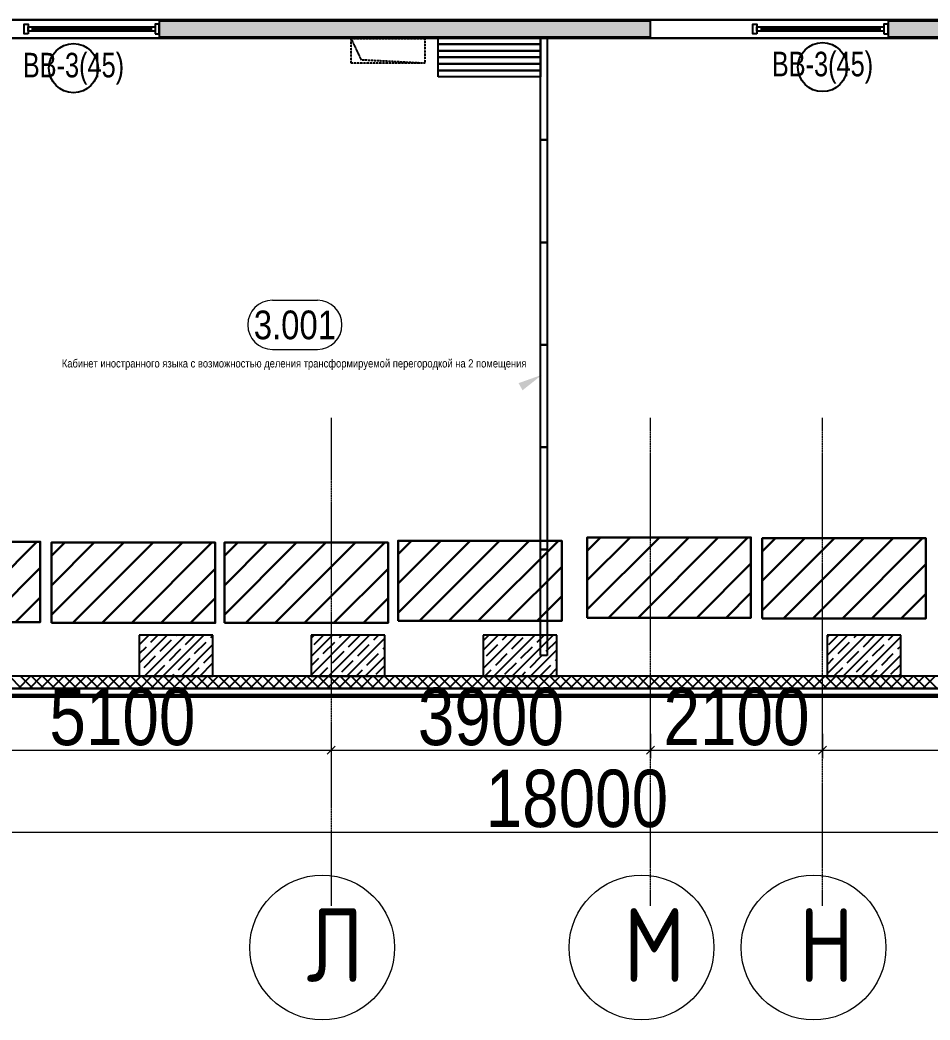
# Model space of a CAD drawing. Header units: millimetres. Extents: x -231292 to 573618, y -153144 to 564035.
# Drawn here: x 38703 to 49816, y 182267 to 194476 of the extents above; entities that cross this region are included whole.
import ezdxf
from ezdxf.enums import TextEntityAlignment as Align

# ---------------------------------------------------------------- set-up
doc = ezdxf.new("R2010")
doc.units = ezdxf.units.MM
doc.linetypes.add('CENTER2', pattern=[28.575, 19.05, -3.175, 3.175, -3.175])
doc.linetypes.add('HIDDEN', pattern=[9.525, 6.35, -3.175])
doc.layers.get('0').update_dxf_attribs({"color": 250})
doc.layers.get('Defpoints').update_dxf_attribs({"color": 250})
for name, color, linetype, lineweight in [('10.3) строит. леса', 20, 'Continuous', 30), ('АИ_Текст', 250, 'Continuous', 13), ('АР_Area', 250, 'Continuous', 5), ('АР_Витраж', 250, 'Continuous', 13), ('АР_Витраж марка', 250, 'Continuous', 9), ('АР_Стены ЖБ', 250, 'Continuous', 35), ('АР_Стены ПЕНОблок', 250, 'Continuous', 20), ('АР_Тонкая', 250, 'Continuous', 5), ('АР_Утеплитель', 250, 'Continuous', 0), ('АР_Штриховка', 250, 'Continuous', 0), ('РД_Оси_100', 250, 'Continuous', 0), ('РД_Оси_размер', 250, 'Continuous', 0), ('РД_проем_инж перемыч_фахверк', 250, 'Continuous', 18), ('ТХ_Оборудование', 250, 'Continuous', 9)]:
    doc.layers.add(name, color=color, linetype=linetype, lineweight=lineweight)
doc.layers.add('РД_Витраж_вн', color=250, linetype='Continuous')
doc.layers.add('РД_Проем', color=250, linetype='Continuous', lineweight=0, plot=False)
doc.styles.add('Arial_09', font='ARIALN.TTF', dxfattribs={"width": 0.9})
doc.styles.add('style1', font='ARIALN.TTF')
doc.styles.add('ккк', font='isocpeur.ttf', dxfattribs={"width": 0.85, "oblique": 15})
doc.dimstyles.new('Dim100_ареал', dxfattribs={"dimscale": 100, "dimtxt": 2.5, "dimasz": 1, "dimexe": 1, "dimexo": 1, "dimgap": 0.5, "dimtad": 1, "dimzin": 12, "dimdsep": 46, "dimtxsty": 'style1', "dimblk": 'ARCHTICK', "dimcen": 1, "dimdle": 1, "dimclrd": 256, "dimclre": 256, "dimaunit": 1, "dimadec": 0, "dimazin": 3, "dimtfac": 1, "dimtmove": 1, "dimatfit": 3, "dimldrblk": 'OPEN30', "dimfxl": 2, "dimfxlon": 1, "dimtolj": 1, "dimtzin": 0, "dimlwd": 9, "dimlwe": 9, "dimarcsym": 0})

# ---------------------------------------------------------------- blocks, each defined once
blk = doc.blocks.new('MOK-МаркаПом_овал_ареал')
for p, q in [((-2.75, 3), (2.75, 3)), ((-2.75, -3), (2.75, -3))]:
    blk.add_line(p, q)
for centre, radius, start, end in [((-2.75, 0), 3, 90, 270), ((2.75, 0), 3, 270, 90), ((-3.75, 0), 3.5, 0, 0.001)]:
    blk.add_arc(centre, radius, start, end)
at = {"color": 0, "style": 'style1'}
blk.add_attdef('АР-ПОМЕЩЕНИЕ:НОМЕР', text='', height=3.5, dxfattribs=at).set_placement((0, 0), align=Align.MIDDLE)
at = {"layer": 'Defpoints', "color": 2, "style": 'style1'}
blk.add_attdef('АР-ПОМЕЩЕНИЕ:НАИМЕНОВАНИЕ', text='', height=1, dxfattribs=at).set_placement((-0.09, -4.81), align=Align.MIDDLE)
blk = doc.blocks.new('МаркаВитража1')
at = {"layer": 'Defpoints'}
blk.add_circle((0, 0), 3, dxfattribs=at)
at = {"color": 0, "linetype": 'ByBlock', "lineweight": -2, "style": 'Arial_09', "width": 0.9}
blk.add_attdef('АР-ОКНО:НАИМЕНОВАНИЕ', text='', height=3, dxfattribs=at).set_placement((0, 0), align=Align.MIDDLE)
blk = doc.blocks.new('A-iden')
at = {"linetype": 'Continuous', "lineweight": 5}
blk.add_circle((-0.729, -4.063), 5.894, dxfattribs=at)
at = {"color": 0, "linetype": 'Continuous', "lineweight": 20, "style": 'ккк', "width": 0.85}
blk.add_attdef('ID', text='', height=6, dxfattribs=at).set_placement((0.314, -3.853), align=Align.MIDDLE_CENTER)
blk = doc.blocks.new('_ArchTick')
at = {"color": 0, "linetype": 'ByBlock', "const_width": 0.15}
blk.add_lwpolyline([(-0.5, -0.5), (0.5, 0.5)], dxfattribs=at)
blk = doc.blocks.new('*D167')
at = {"layer": 'Defpoints', "color": 0, "transparency": 16777216}
for p in [(1224153, 135908), (1229253, 135908), (1229253, 134908)]:
    blk.add_point(p, dxfattribs=at)
at = {"layer": 'РД_Оси_размер', "lineweight": 9, "transparency": 16777216}
for p, q in [((1224153, 135108), (1224153, 134808)), ((1229253, 135108), (1229253, 134808)), ((1224053, 134908), (1229353, 134908))]:
    blk.add_line(p, q, dxfattribs=at)
at = {"layer": 'РД_Оси_размер', "lineweight": 9, "transparency": 16777216, "xscale": 100, "yscale": 100, "zscale": 100, "rotation": 180}
blk.add_blockref('_ArchTick', (1224153, 134908), dxfattribs=at)
at = {"layer": 'РД_Оси_размер', "lineweight": 9, "transparency": 16777216, "xscale": 100, "yscale": 100, "zscale": 100}
blk.add_blockref('_ArchTick', (1229253, 134908), dxfattribs=at)
at = {"layer": 'РД_Оси_размер', "color": 0, "transparency": 16777216, "insert": (1226703, 135315), "char_height": 700, "attachment_point": 5, "style": 'style1'}
blk.add_mtext('\\A1;5100', dxfattribs=at)
blk = doc.blocks.new('_Open30')
at = {"color": 0, "linetype": 'ByBlock', "lineweight": -2}
for p, q in [((-1, 0.27), (0, 0)), ((0, 0), (-1, -0.27)), ((0, 0), (-1, 0))]:
    blk.add_line(p, q, dxfattribs=at)
blk = doc.blocks.new('*D168')
at = {"layer": 'Defpoints', "color": 0, "transparency": 16777216}
for p in [(1229253, 135908), (1233153, 135908), (1233153, 134908)]:
    blk.add_point(p, dxfattribs=at)
at = {"layer": 'РД_Оси_размер', "lineweight": 9, "transparency": 16777216}
for p, q in [((1229253, 135108), (1229253, 134808)), ((1233153, 135108), (1233153, 134808)), ((1229153, 134908), (1233253, 134908))]:
    blk.add_line(p, q, dxfattribs=at)
at = {"layer": 'РД_Оси_размер', "lineweight": 9, "transparency": 16777216, "xscale": 100, "yscale": 100, "zscale": 100, "rotation": 180}
blk.add_blockref('_ArchTick', (1229253, 134908), dxfattribs=at)
at = {"layer": 'РД_Оси_размер', "lineweight": 9, "transparency": 16777216, "xscale": 100, "yscale": 100, "zscale": 100}
blk.add_blockref('_ArchTick', (1233153, 134908), dxfattribs=at)
at = {"layer": 'РД_Оси_размер', "color": 0, "transparency": 16777216, "insert": (1231203, 135315), "char_height": 700, "attachment_point": 5, "style": 'style1'}
blk.add_mtext('\\A1;3900', dxfattribs=at)
blk = doc.blocks.new('*D169')
at = {"layer": 'Defpoints', "color": 0, "transparency": 16777216}
for p in [(1233153, 135908), (1235253, 135908), (1235253, 134908)]:
    blk.add_point(p, dxfattribs=at)
at = {"layer": 'РД_Оси_размер', "lineweight": 9, "transparency": 16777216}
for p, q in [((1233153, 135108), (1233153, 134808)), ((1235253, 135108), (1235253, 134808)), ((1233053, 134908), (1235353, 134908))]:
    blk.add_line(p, q, dxfattribs=at)
at = {"layer": 'РД_Оси_размер', "lineweight": 9, "transparency": 16777216, "xscale": 100, "yscale": 100, "zscale": 100, "rotation": 180}
blk.add_blockref('_ArchTick', (1233153, 134908), dxfattribs=at)
at = {"layer": 'РД_Оси_размер', "lineweight": 9, "transparency": 16777216, "xscale": 100, "yscale": 100, "zscale": 100}
blk.add_blockref('_ArchTick', (1235253, 134908), dxfattribs=at)
at = {"layer": 'РД_Оси_размер', "color": 0, "transparency": 16777216, "insert": (1234203, 135315), "char_height": 700, "attachment_point": 5, "style": 'style1'}
blk.add_mtext('\\A1;2100', dxfattribs=at)
blk = doc.blocks.new('*D170')
at = {"layer": 'Defpoints', "color": 0, "transparency": 16777216}
for p in [(1235253, 135908), (1241253, 135908), (1241253, 134908)]:
    blk.add_point(p, dxfattribs=at)
at = {"layer": 'РД_Оси_размер', "lineweight": 9, "transparency": 16777216}
for p, q in [((1235253, 135108), (1235253, 134808)), ((1241253, 135108), (1241253, 134808)), ((1235153, 134908), (1241353, 134908))]:
    blk.add_line(p, q, dxfattribs=at)
at = {"layer": 'РД_Оси_размер', "lineweight": 9, "transparency": 16777216, "xscale": 100, "yscale": 100, "zscale": 100, "rotation": 180}
blk.add_blockref('_ArchTick', (1235253, 134908), dxfattribs=at)
at = {"layer": 'РД_Оси_размер', "lineweight": 9, "transparency": 16777216, "xscale": 100, "yscale": 100, "zscale": 100}
blk.add_blockref('_ArchTick', (1241253, 134908), dxfattribs=at)
at = {"layer": 'РД_Оси_размер', "color": 0, "transparency": 16777216, "insert": (1238253, 135315), "char_height": 700, "attachment_point": 5, "style": 'style1'}
blk.add_mtext('\\A1;6000', dxfattribs=at)
blk = doc.blocks.new('*D98')
at = {"layer": 'Defpoints', "color": 0, "transparency": 16777216}
for p in [(1241253, 222414), (1223253, 135908), (1241253, 133908)]:
    blk.add_point(p, dxfattribs=at)
at = {"layer": 'РД_Оси_размер', "lineweight": 9, "transparency": 16777216}
for p, q in [((1223253, 134308), (1223253, 133808)), ((1241253, 134308), (1241253, 133808)), ((1223153, 133908), (1241353, 133908))]:
    blk.add_line(p, q, dxfattribs=at)
at = {"layer": 'РД_Оси_размер', "lineweight": 9, "transparency": 16777216, "xscale": 100, "yscale": 100, "zscale": 100, "rotation": 180}
blk.add_blockref('_ArchTick', (1223253, 133908), dxfattribs=at)
at = {"layer": 'РД_Оси_размер', "lineweight": 9, "transparency": 16777216, "xscale": 100, "yscale": 100, "zscale": 100}
blk.add_blockref('_ArchTick', (1241253, 133908), dxfattribs=at)
at = {"layer": 'РД_Оси_размер', "color": 0, "transparency": 16777216, "insert": (1232253, 134315), "char_height": 700, "attachment_point": 5, "style": 'style1'}
blk.add_mtext('\\A1;18000', dxfattribs=at)
blk = doc.blocks.new('оси_рен')
at = {"layer": 'РД_Оси_100', "color": 251, "linetype": 'CENTER2', "true_color": 0x636466}
for p, q in [((1233152.916, 133007.755), (1233152.916, 138964.071)), ((1235252.916, 133007.755), (1235252.916, 138964.071))]:
    blk.add_line(p, q, dxfattribs=at)
blk.add_lwpolyline([(1229252.916, 138964.071), (1229252.916, 133007.755)], dxfattribs=at)
at = {"layer": 'РД_Оси_100', "color": 251, "true_color": 0x636466, "xscale": 150, "yscale": 150, "zscale": 100}
for p, values in [((1229252.916, 133107.755), {'ID': 'Л'}), ((1233152.916, 133107.755), {'ID': 'М'}), ((1235252.916, 133107.755), {'ID': 'Н'})]:
    blk.add_blockref('A-iden', p, dxfattribs=at).add_auto_attribs(values)
at = {"layer": 'РД_Оси_размер', "color": 251, "true_color": 0x636466}
for base, p1, p2, picture, middle in [((1241252.916, 133907.755), (1223252.916, 135907.755), (1241252.916, 222413.947), '*D98', (1232252.916, 134315.156)), ((1229252.916, 134907.755), (1224152.916, 135907.755), (1229252.916, 135907.755), '*D167', (1226702.916, 135315.156)), ((1233152.916, 134907.755), (1229252.916, 135907.755), (1233152.916, 135907.755), '*D168', (1231202.916, 135315.156)), ((1235252.916, 134907.755), (1233152.916, 135907.755), (1235252.916, 135907.755), '*D169', (1234202.916, 135315.156)), ((1241252.916, 134907.755), (1235252.916, 135907.755), (1241252.916, 135907.755), '*D170', (1238252.916, 135315.156))]:
    dim = blk.add_linear_dim(base=base, p1=p1, p2=p2, dimstyle='Dim100_ареал', override={"dimtxt": 7}, dxfattribs=at)
    dim.commit()
    dim.dimension.update_dxf_attribs({"geometry": picture, "text_midpoint": middle})

msp = doc.modelspace()

# ---------------------------------------------------------------- hatches: boundary and pattern name
at = {"layer": '10.3) строит. леса'}
h = msp.add_hatch(dxfattribs=at)
h.set_pattern_fill('ANSI31', color=256, scale=80)
h.set_pattern_definition([(45, (46070.25, 333197.72), (-179.60512, 179.60512), [])])
h.paths.add_polyline_path([(45630.019, 187179.225), (47630.019, 187179.225), (47630.019, 188159.225), (45630.019, 188159.225)])
h = msp.add_hatch(dxfattribs=at)
h.set_pattern_fill('ANSI31', color=256, scale=80)
h.set_pattern_definition([(45, (48206.93, 333188.32), (-179.60512, 179.60512), [])])
h.paths.add_polyline_path([(47766.704, 187169.82), (49766.704, 187169.82), (49766.704, 188149.82), (47766.704, 188149.82)])
h = msp.add_hatch(dxfattribs=at)
h.set_pattern_fill('ANSI31', color=256, scale=80)
h.set_pattern_definition([(45, (37391.1, 333143.9), (-179.60512, 179.60512), [])])
h.paths.add_polyline_path([(36950.882, 187125.39), (38950.882, 187125.39), (38950.882, 188105.39), (36950.882, 188105.39)])
h = msp.add_hatch(dxfattribs=at)
h.set_pattern_fill('ANSI31', color=256, scale=80)
h.set_pattern_definition([(45, (39527.8, 333134.48), (-179.60512, 179.60512), [])])
h.paths.add_polyline_path([(39087.567, 187115.985), (41087.567, 187115.985), (41087.567, 188095.985), (39087.567, 188095.985)])
h = msp.add_hatch(dxfattribs=at)
h.set_pattern_fill('ANSI31', color=256, scale=80)
h.set_pattern_definition([(45, (41638.7, 333134.48), (-179.60512, 179.60512), [])])
h.paths.add_polyline_path([(41198.463, 187115.985), (43198.463, 187115.985), (43198.463, 188095.985), (41198.463, 188095.985)])
h = msp.add_hatch(dxfattribs=at)
h.set_pattern_fill('ANSI31', color=256, scale=80)
h.set_pattern_definition([(45, (43759.8, 333157.65), (-179.60512, 179.60512), [])])
h.paths.add_polyline_path([(43319.566, 187139.156), (45319.566, 187139.156), (45319.566, 188119.156), (43319.566, 188119.156)])
at = {"layer": 'АР_Штриховка', "linetype": 'Continuous', "lineweight": 25, "true_color": 0x000000}
h = msp.add_hatch(dxfattribs=at)
h.set_pattern_fill('AR-CONC', color=18, angle=45, style=0)
h.set_pattern_definition([(95, (-195344.93, 50353), (140.09465, 117.55338), [19.05, -209.55]), (40, (-195344.93, 50353), (-160.01845, 110.17673), [15.24, -167.64058]), (145.451445, (-195333.26, 50362.8), (-19.9238, 227.7301), [16.19001, -178.09024]), (91.1842, (-195380.85, 50388.92), (221.41024, 161.95341), [28.575, -314.325]), (141.63556, (-195362.4, 50402.42), (-7.08662, 342.82676), [24.28502, -267.1356]), (36.18415, (-195380.85, 50388.92), (-7.08662, 342.82676), [22.85997, -251.45973]), (66, (-195353.91, 50397.9), (179.51998, 34.89515), [19.05, -209.55]), (11, (-195353.91, 50397.9), (-86.53993, 173.94119), [15.24, -167.64]), (116.451445, (-195338.95, 50400.81), (92.98005, 208.83634), [16.19001, -178.08994]), (82.5, (-195344.934, 50353), (-57.605469, 61.973414), [0, -165.608, 0, -170.18, 0, -168.275]), (52.5, (-195344.93, 50353), (-23.589727, 118.087), [0, -97.028, 0, -161.798, 0, -64.135]), (12.5, (-195384.986, 50312.95), (99.927863, 91.826196), [0, -63.5, 0, -198.12, 0, -262.89]), (2.5, (-195402.95, 50294.99), (86.763904, 122.722393), [0, -82.55, 0, -131.572, 0, -186.69])])
h.paths.add_polyline_path([(36603.243, 194466.253), (36603.243, 194266.253), (37503.243, 194266.253), (37503.243, 194466.253)], flags=0)
h.paths.add_polyline_path([(40403.243, 194466.253), (40403.243, 194266.253), (46403.243, 194266.253), (46403.243, 194466.253)], flags=0)
h.paths.add_polyline_path([(49303.243, 194466.253), (49303.243, 194266.253), (53853.243, 194266.253), (53853.243, 194466.253)], flags=0)

# ---------------------------------------------------------------- linework, layer by layer
at = {"color": 18, "linetype": 'HIDDEN', "lineweight": 25, "ltscale": 0.07, "true_color": 0x000000}
for p, q in [((42745.743, 193951.253), (42745.743, 194251.253)), ((42745.743, 194251.253), (43645.743, 194251.253)), ((42745.743, 194251.253), (42866.927, 193992.226)), ((42745.743, 193951.253), (42745.743, 194251.253)), ((42745.743, 194251.253), (43645.743, 194251.253)), ((42745.743, 194251.253), (42866.927, 193992.226)), ((43645.743, 194251.253), (43645.743, 193951.253)), ((43645.743, 194251.253), (43645.743, 193951.253)), ((43645.743, 193951.253), (42745.743, 193951.253)), ((43645.743, 193951.253), (42745.743, 193951.253)), ((42866.927, 193992.226), (43645.743, 193951.253)), ((42866.927, 193992.226), (43645.743, 193951.253))]:
    msp.add_line(p, q, dxfattribs=at)
at = {"layer": '10.3) строит. леса'}
for points in [[(45630.019, 187179.225), (47630.019, 187179.225), (47630.019, 188159.225), (45630.019, 188159.225)], [(47766.704, 187169.82), (49766.704, 187169.82), (49766.704, 188149.82), (47766.704, 188149.82)]]:
    msp.add_lwpolyline(points, close=True, dxfattribs=at)
at = {"layer": '10.3) строит. леса', "elevation": 580}
for points in [[(36950.882, 187125.39), (38950.882, 187125.39), (38950.882, 188105.39), (36950.882, 188105.39)], [(39087.567, 187115.985), (41087.567, 187115.985), (41087.567, 188095.985), (39087.567, 188095.985)], [(41198.463, 187115.985), (43198.463, 187115.985), (43198.463, 188095.985), (41198.463, 188095.985)], [(43319.566, 187139.156), (45319.566, 187139.156), (45319.566, 188119.156), (43319.566, 188119.156)]]:
    msp.add_lwpolyline(points, close=True, dxfattribs=at)
at = {"layer": 'АИ_Текст', "color": 18, "lineweight": 25, "true_color": 0x000000}
msp.add_solid([(44791.574, 190042.47), (45078.01, 190144.718), (44840.219, 189955.099)], dxfattribs=at)
at = {"layer": 'АР_Витраж', "color": 18, "linetype": 'Continuous', "lineweight": 25, "true_color": 0x000000}
for p, q in [((40403.243, 194476.253), (38753.243, 194476.253)), ((38853.243, 194391.253), (38853.243, 194341.253)), ((40303.243, 194391.253), (40303.243, 194341.253)), ((49303.243, 194476.253), (47653.243, 194476.253)), ((47753.243, 194391.253), (47753.243, 194341.253)), ((49203.243, 194391.253), (49203.243, 194341.253)), ((40403.243, 194256.253), (38753.243, 194256.253)), ((40303.243, 194366.253), (38853.243, 194366.253)), ((49303.243, 194256.253), (47653.243, 194256.253)), ((49203.243, 194366.253), (47753.243, 194366.253))]:
    msp.add_line(p, q, dxfattribs=at)
for points in [[(38803.243, 194306.253), (38753.243, 194306.253), (38753.243, 194426.253), (38803.243, 194426.253)], [(40353.243, 194391.253), (40353.243, 194341.253), (38803.243, 194341.253), (38803.243, 194391.253)], [(40353.243, 194306.253), (40403.243, 194306.253), (40403.243, 194426.253), (40353.243, 194426.253)], [(47703.243, 194306.253), (47653.243, 194306.253), (47653.243, 194426.253), (47703.243, 194426.253)], [(49253.243, 194391.253), (49253.243, 194341.253), (47703.243, 194341.253), (47703.243, 194391.253)], [(49253.243, 194306.253), (49303.243, 194306.253), (49303.243, 194426.253), (49253.243, 194426.253)]]:
    msp.add_lwpolyline(points, close=True, dxfattribs=at)
at = {"layer": 'АР_Стены ЖБ', "color": 18, "linetype": 'Continuous', "lineweight": 25, "true_color": 0x000000}
for p, q in [((40158.243, 186966.253), (40158.243, 186466.253)), ((41058.243, 186966.253), (40158.243, 186966.253)), ((41058.243, 186466.253), (41058.243, 186966.253)), ((42258.243, 186966.253), (42258.243, 186466.253)), ((43158.243, 186966.253), (42258.243, 186966.253)), ((43158.243, 186466.253), (43158.243, 186966.253)), ((44358.243, 186966.253), (44358.243, 186466.253)), ((45258.243, 186966.253), (44358.243, 186966.253)), ((45258.243, 186466.253), (45258.243, 186966.253)), ((48558.243, 186966.253), (48558.243, 186466.253)), ((49458.243, 186966.253), (48558.243, 186966.253)), ((49458.243, 186466.253), (49458.243, 186966.253)), ((40158.243, 186466.253), (41058.243, 186466.253)), ((42258.243, 186466.253), (43158.243, 186466.253)), ((44358.243, 186466.253), (45258.243, 186466.253)), ((48558.243, 186466.253), (49458.243, 186466.253))]:
    msp.add_line(p, q, dxfattribs=at)
at = {"layer": 'АР_Стены ПЕНОблок', "color": 18, "linetype": 'Continuous', "lineweight": 25, "true_color": 0x000000}
for p, q in [((40403.243, 194466.253), (40403.243, 194266.253)), ((46403.243, 194466.253), (40403.243, 194466.253)), ((46403.243, 194266.253), (46403.243, 194466.253)), ((49303.243, 194466.253), (49303.243, 194266.253)), ((53853.243, 194466.253), (49303.243, 194466.253)), ((40403.243, 194266.253), (46403.243, 194266.253)), ((49303.243, 194266.253), (53853.243, 194266.253))]:
    msp.add_line(p, q, dxfattribs=at)
at = {"layer": 'АР_Тонкая', "color": 18, "linetype": 'Continuous', "lineweight": 25, "true_color": 0x000000}
for p, q in [((40403.243, 194476.253), (40403.243, 194466.253)), ((46403.243, 194476.253), (40403.243, 194476.253)), ((40403.243, 194466.253), (46403.243, 194466.253)), ((46403.243, 194466.253), (46403.243, 194476.253)), ((49303.243, 194476.253), (49303.243, 194466.253)), ((53853.243, 194476.253), (49303.243, 194476.253)), ((49303.243, 194466.253), (53853.243, 194466.253)), ((40403.243, 194266.253), (40403.243, 194256.253)), ((46403.243, 194266.253), (40403.243, 194266.253)), ((40403.243, 194256.253), (46403.243, 194256.253)), ((46403.243, 194256.253), (46403.243, 194266.253)), ((49303.243, 194266.253), (49303.243, 194256.253)), ((53853.243, 194266.253), (49303.243, 194266.253)), ((49303.243, 194256.253), (53853.243, 194256.253)), ((54253.243, 186316.253), (35703.243, 186316.253)), ((35703.243, 186236.253), (54173.243, 186236.253)), ((54173.243, 186236.253), (35703.243, 186236.253)), ((35703.243, 186211.253), (54148.243, 186211.253))]:
    msp.add_line(p, q, dxfattribs=at)
at = {"layer": 'АР_Утеплитель', "color": 18, "linetype": 'Continuous', "lineweight": 25, "true_color": 0x000000}
for p, q in [((54403.243, 186466.253), (35703.243, 186466.253)), ((35703.243, 186316.253), (54253.243, 186316.253))]:
    msp.add_line(p, q, dxfattribs=at)
at = {"layer": 'АР_Штриховка', "color": 18, "linetype": 'Continuous', "lineweight": 25, "true_color": 0x000000}
for p, q in [((40158.243, 186848.855), (40275.641, 186966.252)), ((40158.243, 186624.349), (40500.147, 186966.252)), ((40224.654, 186466.252), (40724.654, 186966.252)), ((40302.6, 186880.958), (40387.894, 186966.252)), ((40449.16, 186466.252), (40949.16, 186966.252)), ((40611.296, 186965.148), (40612.4, 186966.252)), ((40723.549, 186852.895), (40836.907, 186966.252)), ((41032.246, 186937.085), (41058.243, 186963.082)), ((42258.243, 186928.297), (42296.198, 186966.252)), ((42258.243, 186703.791), (42520.705, 186966.252)), ((42258.243, 186479.284), (42745.211, 186966.252)), ((42295.094, 186852.895), (42408.452, 186966.252)), ((42469.718, 186466.252), (42969.718, 186966.252)), ((42603.79, 186937.085), (42632.958, 186966.252)), ((42694.224, 186466.252), (43158.243, 186930.272)), ((42716.044, 186824.831), (42856.36, 186965.148)), ((43024.74, 186909.021), (43081.971, 186966.252)), ((44358.243, 186783.233), (44541.262, 186966.252)), ((44358.243, 186558.727), (44765.769, 186966.252)), ((44358.243, 186895.486), (44427.905, 186965.148)), ((44490.275, 186466.252), (44990.275, 186966.252)), ((44596.285, 186909.021), (44653.516, 186966.252)), ((44708.538, 186796.768), (44848.854, 186937.085)), ((44714.782, 186466.252), (45214.782, 186966.252)), ((45017.234, 186880.958), (45102.528, 186966.252)), ((48558.243, 186942.118), (48582.378, 186966.252)), ((48558.243, 186717.612), (48806.884, 186966.252)), ((48558.243, 186493.105), (49031.391, 186966.252)), ((48581.273, 186852.895), (48694.631, 186966.252)), ((48755.897, 186466.252), (49255.897, 186966.252)), ((48889.97, 186937.085), (48919.137, 186966.252)), ((48980.403, 186466.252), (49458.243, 186944.092)), ((49002.223, 186824.831), (49142.539, 186965.148)), ((49310.919, 186909.021), (49368.15, 186966.252)), ((40158.243, 186736.602), (40246.473, 186824.832)), ((40414.853, 186768.705), (40555.169, 186909.021)), ((40673.666, 186466.252), (41058.243, 186850.829)), ((40835.802, 186740.642), (40976.119, 186880.958)), ((42407.347, 186740.642), (42547.664, 186880.958)), ((42828.297, 186712.578), (42968.613, 186852.895)), ((43136.993, 186796.768), (43158.243, 186818.018)), ((44399.842, 186712.578), (44540.158, 186852.895)), ((44820.791, 186684.515), (44961.108, 186824.831)), ((45129.487, 186768.705), (45258.243, 186897.461)), ((48693.527, 186740.642), (48833.843, 186880.958)), ((49114.476, 186712.578), (49254.793, 186852.895)), ((49423.172, 186796.768), (49458.243, 186831.839)), ((40218.41, 186572.262), (40358.726, 186712.578)), ((40527.106, 186656.452), (40667.423, 186796.768)), ((40639.359, 186544.198), (40779.676, 186684.515)), ((40948.056, 186628.388), (41058.243, 186738.576)), ((42258.243, 186591.538), (42351.221, 186684.515)), ((42519.601, 186628.388), (42659.917, 186768.705)), ((42918.73, 186466.252), (43158.243, 186705.765)), ((42940.55, 186600.325), (43080.867, 186740.642)), ((44512.095, 186600.325), (44652.411, 186740.642)), ((44933.044, 186572.262), (45073.361, 186712.578)), ((44939.288, 186466.252), (45258.243, 186785.208)), ((48558.243, 186605.358), (48637.4, 186684.515)), ((48805.78, 186628.388), (48946.096, 186768.705)), ((49204.91, 186466.252), (49458.243, 186719.586)), ((49226.729, 186600.325), (49367.046, 186740.642)), ((40336.907, 186466.252), (40470.98, 186600.325)), ((40785.92, 186466.252), (40891.929, 186572.262)), ((40898.173, 186466.252), (41058.243, 186626.323)), ((42357.464, 186466.252), (42463.474, 186572.262)), ((42631.854, 186516.135), (42772.17, 186656.452)), ((43052.803, 186488.072), (43158.243, 186593.512)), ((44624.348, 186488.072), (44764.665, 186628.388)), ((45051.541, 186466.252), (45185.614, 186600.325)), ((45163.794, 186466.252), (45258.243, 186560.701)), ((45241.741, 186656.452), (45258.243, 186672.954)), ((48643.644, 186466.252), (48749.653, 186572.262)), ((48918.033, 186516.135), (49058.349, 186656.452)), ((49338.982, 186488.072), (49458.243, 186607.333)), ((38723.269, 186316.253), (38573.269, 186466.253)), ((38682.714, 186316.253), (38832.714, 186466.253)), ((38857.973, 186316.253), (38707.973, 186466.253)), ((38817.417, 186316.253), (38967.417, 186466.253)), ((38992.677, 186316.253), (38842.677, 186466.253)), ((38952.121, 186316.253), (39102.121, 186466.253)), ((39127.381, 186316.253), (38977.381, 186466.253)), ((39086.825, 186316.253), (39236.825, 186466.253)), ((39262.084, 186316.253), (39112.084, 186466.253)), ((39221.529, 186316.253), (39371.529, 186466.253)), ((39396.788, 186316.253), (39246.788, 186466.253)), ((39356.233, 186316.253), (39506.233, 186466.253)), ((39531.492, 186316.253), (39381.492, 186466.253)), ((39490.937, 186316.253), (39640.937, 186466.253)), ((39666.196, 186316.253), (39516.196, 186466.253)), ((39625.64, 186316.253), (39775.64, 186466.253)), ((39800.9, 186316.253), (39650.9, 186466.253)), ((39760.344, 186316.253), (39910.344, 186466.253)), ((39935.604, 186316.253), (39785.604, 186466.253)), ((39895.048, 186316.253), (40045.048, 186466.253)), ((40070.307, 186316.253), (39920.307, 186466.253)), ((40029.752, 186316.253), (40179.752, 186466.253)), ((40205.011, 186316.253), (40055.011, 186466.253)), ((40158.243, 186512.095), (40162.283, 186516.135)), ((40164.456, 186316.253), (40314.456, 186466.253)), ((40339.715, 186316.253), (40189.715, 186466.253)), ((40299.16, 186316.253), (40449.16, 186466.253)), ((40474.419, 186316.253), (40324.419, 186466.253)), ((40433.863, 186316.253), (40583.863, 186466.253)), ((40609.123, 186316.253), (40459.123, 186466.253)), ((40561.413, 186466.252), (40583.233, 186488.072)), ((40568.567, 186316.253), (40718.567, 186466.253)), ((40743.827, 186316.253), (40593.827, 186466.253)), ((40703.271, 186316.253), (40853.271, 186466.253)), ((40878.53, 186316.253), (40728.53, 186466.253)), ((40837.975, 186316.253), (40987.975, 186466.253)), ((41013.234, 186316.253), (40863.234, 186466.253)), ((40972.679, 186316.253), (41122.679, 186466.253)), ((41147.938, 186316.253), (40997.938, 186466.253)), ((41107.383, 186316.253), (41257.383, 186466.253)), ((41282.642, 186316.253), (41132.642, 186466.253)), ((41242.087, 186316.253), (41392.087, 186466.253)), ((41417.346, 186316.253), (41267.346, 186466.253)), ((41376.79, 186316.253), (41526.79, 186466.253)), ((41552.05, 186316.253), (41402.05, 186466.253)), ((41511.494, 186316.253), (41661.494, 186466.253)), ((41686.754, 186316.253), (41536.754, 186466.253)), ((41646.198, 186316.253), (41796.198, 186466.253)), ((41821.457, 186316.253), (41671.457, 186466.253)), ((41780.902, 186316.253), (41930.902, 186466.253)), ((41956.161, 186316.253), (41806.161, 186466.253)), ((41915.606, 186316.253), (42065.606, 186466.253)), ((42090.865, 186316.253), (41940.865, 186466.253)), ((42050.31, 186316.253), (42200.31, 186466.253)), ((42225.569, 186316.253), (42075.569, 186466.253)), ((42185.013, 186316.253), (42335.013, 186466.253)), ((42360.273, 186316.253), (42210.273, 186466.253)), ((42319.717, 186316.253), (42469.717, 186466.253)), ((42494.977, 186316.253), (42344.977, 186466.253)), ((42454.421, 186316.253), (42604.421, 186466.253)), ((42629.68, 186316.253), (42479.68, 186466.253)), ((42589.125, 186316.253), (42739.125, 186466.253)), ((42764.384, 186316.253), (42614.384, 186466.253)), ((42723.829, 186316.253), (42873.829, 186466.253)), ((42899.088, 186316.253), (42749.088, 186466.253)), ((42806.477, 186466.252), (42884.423, 186544.198)), ((42858.533, 186316.253), (43008.533, 186466.253)), ((43033.792, 186316.253), (42883.792, 186466.253)), ((42993.236, 186316.253), (43143.236, 186466.253)), ((43168.496, 186316.253), (43018.496, 186466.253)), ((43127.94, 186316.253), (43277.94, 186466.253)), ((43143.237, 186466.252), (43158.243, 186481.259)), ((43303.2, 186316.253), (43153.2, 186466.253)), ((43262.644, 186316.253), (43412.644, 186466.253)), ((43437.903, 186316.253), (43287.903, 186466.253)), ((43397.348, 186316.253), (43547.348, 186466.253)), ((43572.607, 186316.253), (43422.607, 186466.253)), ((43532.052, 186316.253), (43682.052, 186466.253)), ((43707.311, 186316.253), (43557.311, 186466.253)), ((43666.756, 186316.253), (43816.756, 186466.253)), ((43842.015, 186316.253), (43692.015, 186466.253)), ((43801.459, 186316.253), (43951.459, 186466.253)), ((43976.719, 186316.253), (43826.719, 186466.253)), ((43936.163, 186316.253), (44086.163, 186466.253)), ((44111.423, 186316.253), (43961.423, 186466.253)), ((44070.867, 186316.253), (44220.867, 186466.253)), ((44246.127, 186316.253), (44096.127, 186466.253)), ((44205.571, 186316.253), (44355.571, 186466.253)), ((44380.83, 186316.253), (44230.83, 186466.253)), ((44340.275, 186316.253), (44490.275, 186466.253)), ((44515.534, 186316.253), (44365.534, 186466.253)), ((44378.022, 186466.252), (44455.968, 186544.198)), ((44474.979, 186316.253), (44624.979, 186466.253)), ((44650.238, 186316.253), (44500.238, 186466.253)), ((44609.683, 186316.253), (44759.683, 186466.253)), ((44784.942, 186316.253), (44634.942, 186466.253)), ((44744.386, 186316.253), (44894.386, 186466.253)), ((44919.646, 186316.253), (44769.646, 186466.253)), ((44827.035, 186466.252), (44876.918, 186516.135)), ((44879.09, 186316.253), (45029.09, 186466.253)), ((45054.35, 186316.253), (44904.35, 186466.253)), ((45013.794, 186316.253), (45163.794, 186466.253)), ((45189.053, 186316.253), (45039.053, 186466.253)), ((45148.498, 186316.253), (45298.498, 186466.253)), ((45323.757, 186316.253), (45173.757, 186466.253)), ((45283.202, 186316.253), (45433.202, 186466.253)), ((45458.461, 186316.253), (45308.461, 186466.253)), ((45417.906, 186316.253), (45567.906, 186466.253)), ((45593.165, 186316.253), (45443.165, 186466.253)), ((45552.609, 186316.253), (45702.609, 186466.253)), ((45727.869, 186316.253), (45577.869, 186466.253)), ((45687.313, 186316.253), (45837.313, 186466.253)), ((45862.573, 186316.253), (45712.573, 186466.253)), ((45822.017, 186316.253), (45972.017, 186466.253)), ((45997.276, 186316.253), (45847.276, 186466.253)), ((45956.721, 186316.253), (46106.721, 186466.253)), ((46131.98, 186316.253), (45981.98, 186466.253)), ((46091.425, 186316.253), (46241.425, 186466.253)), ((46266.684, 186316.253), (46116.684, 186466.253)), ((46226.129, 186316.253), (46376.129, 186466.253)), ((46401.388, 186316.253), (46251.388, 186466.253)), ((46360.832, 186316.253), (46510.832, 186466.253)), ((46536.092, 186316.253), (46386.092, 186466.253)), ((46495.536, 186316.253), (46645.536, 186466.253)), ((46670.796, 186316.253), (46520.796, 186466.253)), ((46630.24, 186316.253), (46780.24, 186466.253)), ((46805.5, 186316.253), (46655.5, 186466.253)), ((46764.944, 186316.253), (46914.944, 186466.253)), ((46940.203, 186316.253), (46790.203, 186466.253)), ((46899.648, 186316.253), (47049.648, 186466.253)), ((47074.907, 186316.253), (46924.907, 186466.253)), ((47034.352, 186316.253), (47184.352, 186466.253)), ((47209.611, 186316.253), (47059.611, 186466.253)), ((47169.056, 186316.253), (47319.056, 186466.253)), ((47344.315, 186316.253), (47194.315, 186466.253)), ((47303.759, 186316.253), (47453.759, 186466.253)), ((47479.019, 186316.253), (47329.019, 186466.253)), ((47438.463, 186316.253), (47588.463, 186466.253)), ((47613.723, 186316.253), (47463.723, 186466.253)), ((47573.167, 186316.253), (47723.167, 186466.253)), ((47748.426, 186316.253), (47598.426, 186466.253)), ((47707.871, 186316.253), (47857.871, 186466.253)), ((47883.13, 186316.253), (47733.13, 186466.253)), ((47842.575, 186316.253), (47992.575, 186466.253)), ((48017.834, 186316.253), (47867.834, 186466.253)), ((47977.279, 186316.253), (48127.279, 186466.253)), ((48152.538, 186316.253), (48002.538, 186466.253)), ((48111.982, 186316.253), (48261.982, 186466.253)), ((48287.242, 186316.253), (48137.242, 186466.253)), ((48246.686, 186316.253), (48396.686, 186466.253)), ((48421.946, 186316.253), (48271.946, 186466.253)), ((48381.39, 186316.253), (48531.39, 186466.253)), ((48556.649, 186316.253), (48406.649, 186466.253)), ((48516.094, 186316.253), (48666.094, 186466.253)), ((48691.353, 186316.253), (48541.353, 186466.253)), ((48650.798, 186316.253), (48800.798, 186466.253)), ((48826.057, 186316.253), (48676.057, 186466.253)), ((48785.502, 186316.253), (48935.502, 186466.253)), ((48960.761, 186316.253), (48810.761, 186466.253)), ((48920.205, 186316.253), (49070.205, 186466.253)), ((49095.465, 186316.253), (48945.465, 186466.253)), ((49054.909, 186316.253), (49204.909, 186466.253)), ((49230.169, 186316.253), (49080.169, 186466.253)), ((49092.657, 186466.252), (49170.603, 186544.198)), ((49189.613, 186316.253), (49339.613, 186466.253)), ((49364.873, 186316.253), (49214.873, 186466.253)), ((49324.317, 186316.253), (49474.317, 186466.253)), ((49499.576, 186316.253), (49349.576, 186466.253)), ((49429.416, 186466.252), (49458.243, 186495.08)), ((49459.021, 186316.253), (49609.021, 186466.253)), ((49634.28, 186316.253), (49484.28, 186466.253)), ((49593.725, 186316.253), (49743.725, 186466.253)), ((49768.984, 186316.253), (49618.984, 186466.253)), ((49728.429, 186316.253), (49878.429, 186466.253)), ((49903.688, 186316.253), (49753.688, 186466.253)), ((35703.243, 186236.002), (54172.992, 186236.002)), ((35703.243, 186235.002), (54171.992, 186235.002)), ((35703.243, 186234.002), (54170.992, 186234.002)), ((35703.243, 186233.002), (54169.992, 186233.002)), ((35703.243, 186232.002), (54168.992, 186232.002)), ((35703.243, 186231.002), (54167.992, 186231.002)), ((35703.243, 186230.002), (54166.992, 186230.002)), ((35703.243, 186229.002), (54165.992, 186229.002)), ((35703.243, 186228.002), (54164.992, 186228.002)), ((35703.243, 186227.002), (54163.992, 186227.002)), ((35703.243, 186226.002), (54162.992, 186226.002)), ((35703.243, 186225.002), (54161.992, 186225.002)), ((35703.243, 186224.002), (54160.992, 186224.002)), ((35703.243, 186223.002), (54159.992, 186223.002)), ((35703.243, 186222.002), (54158.992, 186222.002)), ((35703.243, 186221.002), (54157.992, 186221.002)), ((35703.243, 186220.002), (54156.992, 186220.002)), ((35703.243, 186219.002), (54155.992, 186219.002)), ((35703.243, 186218.002), (54154.992, 186218.002)), ((35703.243, 186217.002), (54153.992, 186217.002)), ((35703.243, 186216.002), (54152.992, 186216.002)), ((35703.243, 186215.002), (54151.992, 186215.002)), ((35703.243, 186214.002), (54150.992, 186214.002)), ((35703.243, 186213.002), (54149.992, 186213.002)), ((35703.243, 186212.002), (54148.992, 186212.002))]:
    msp.add_line(p, q, dxfattribs=at)
at = {"layer": 'РД_Витраж_вн', "color": 18, "linetype": 'Continuous', "lineweight": 25, "true_color": 0x000000}
for p, q in [((37503.243, 194476.253), (40403.243, 194476.253)), ((46403.243, 194476.253), (49303.243, 194476.253)), ((37503.243, 194256.253), (40403.243, 194256.253)), ((46403.243, 194256.253), (49303.243, 194256.253))]:
    msp.add_line(p, q, dxfattribs=at)
at = {"layer": 'РД_Проем', "color": 18, "linetype": 'Continuous', "lineweight": 25, "true_color": 0x000000}
for p, q in [((37503.243, 194476.253), (40403.243, 194476.253)), ((46403.243, 194476.253), (49303.243, 194476.253)), ((37503.243, 194256.253), (40403.243, 194256.253)), ((46403.243, 194256.253), (49303.243, 194256.253))]:
    msp.add_line(p, q, dxfattribs=at)
at = {"layer": 'РД_проем_инж перемыч_фахверк', "color": 18, "linetype": 'Continuous', "lineweight": 25, "true_color": 0x000000}
for p, q in [((40403.243, 194476.253), (37503.243, 194476.253)), ((49303.243, 194476.253), (46403.243, 194476.253)), ((40403.243, 194256.253), (37503.243, 194256.253)), ((49303.243, 194256.253), (46403.243, 194256.253))]:
    msp.add_line(p, q, dxfattribs=at)
at = {"layer": 'ТХ_Оборудование', "color": 18, "lineweight": 25, "true_color": 0x000000}
for p, q in [((43810.743, 194181.253), (43810.743, 194261.253)), ((43810.743, 194261.253), (45060.743, 194261.253)), ((45060.743, 193011.253), (45060.743, 194261.253)), ((45060.743, 194261.253), (45140.743, 194261.253)), ((45060.743, 194261.253), (45060.743, 194181.253)), ((45140.743, 194261.253), (45140.743, 193011.253)), ((45060.743, 194181.253), (43810.743, 194181.253)), ((43810.743, 194101.253), (43810.743, 194181.253)), ((43810.743, 194181.253), (45060.743, 194181.253)), ((45060.743, 194181.253), (45060.743, 194101.253)), ((45060.743, 194101.253), (43810.743, 194101.253)), ((43810.743, 194021.253), (43810.743, 194101.253)), ((43810.743, 194101.253), (45060.743, 194101.253)), ((45060.743, 194021.253), (43810.743, 194021.253)), ((43810.743, 193941.253), (43810.743, 194021.253)), ((43810.743, 194021.253), (45060.743, 194021.253)), ((45060.743, 194101.253), (45060.743, 194021.253)), ((45060.743, 194021.253), (45060.743, 193941.253)), ((45060.743, 193941.253), (43810.743, 193941.253)), ((43810.743, 193861.253), (43810.743, 193941.253)), ((43810.743, 193941.253), (45060.743, 193941.253)), ((45060.743, 193941.253), (45060.743, 193861.253)), ((45060.743, 193861.253), (43810.743, 193861.253)), ((43810.743, 193781.253), (43810.743, 193861.253)), ((43810.743, 193861.253), (45060.743, 193861.253)), ((45060.743, 193781.253), (43810.743, 193781.253)), ((45060.743, 193861.253), (45060.743, 193781.253)), ((45140.743, 193011.253), (45060.743, 193011.253)), ((45060.743, 191761.253), (45060.743, 193011.253)), ((45060.743, 193011.253), (45140.743, 193011.253)), ((45140.743, 193011.253), (45140.743, 191761.253)), ((45140.743, 191761.253), (45060.743, 191761.253)), ((45060.743, 190511.253), (45060.743, 191761.253)), ((45060.743, 191761.253), (45140.743, 191761.253)), ((45140.743, 191761.253), (45140.743, 190511.253)), ((45140.743, 190511.253), (45060.743, 190511.253)), ((45060.743, 189261.253), (45060.743, 190511.253)), ((45060.743, 190511.253), (45140.743, 190511.253)), ((45140.743, 190511.253), (45140.743, 189261.253)), ((45140.743, 189261.253), (45060.743, 189261.253)), ((45060.743, 188011.253), (45060.743, 189261.253)), ((45060.743, 189261.253), (45140.743, 189261.253)), ((45140.743, 189261.253), (45140.743, 188011.253)), ((45140.743, 188011.253), (45060.743, 188011.253)), ((45060.743, 186716.253), (45060.743, 188011.253)), ((45060.743, 188011.253), (45140.743, 188011.253)), ((45140.743, 188011.253), (45140.743, 186716.253)), ((45140.743, 186716.253), (45060.743, 186716.253))]:
    msp.add_line(p, q, dxfattribs=at)

# ---------------------------------------------------------------- block references
at = {"rotation": 359.999868838025}
msp.add_blockref('оси_рен', (-1186750.035, 50655.808), dxfattribs=at)
at = {"layer": 'АР_Area', "color": 18, "linetype": 'Continuous', "lineweight": 15, "true_color": 0x000000, "xscale": 100, "yscale": 100, "zscale": 100}
msp.add_blockref('MOK-МаркаПом_овал_ареал', (42059.987, 190753.798), dxfattribs=at).add_auto_attribs({'АР-ПОМЕЩЕНИЕ:НОМЕР': '3.001', 'АР-ПОМЕЩЕНИЕ:НАИМЕНОВАНИЕ': 'Кабинет иностранного языка с возможностью деления трансформируемой перегородкой на 2 помещения'})
at = {"layer": 'АР_Витраж марка', "color": 18, "linetype": 'Continuous', "lineweight": 25, "true_color": 0x000000, "xscale": 100, "yscale": 100, "zscale": 100}
for p in [(39355.851, 193888.422), (48503.243, 193901.519)]:
    msp.add_blockref('МаркаВитража1', p, dxfattribs=at).add_auto_attribs({'АР-ОКНО:НАИМЕНОВАНИЕ': 'ВВ-3(45)'})

doc.saveas('drawing.dxf')
